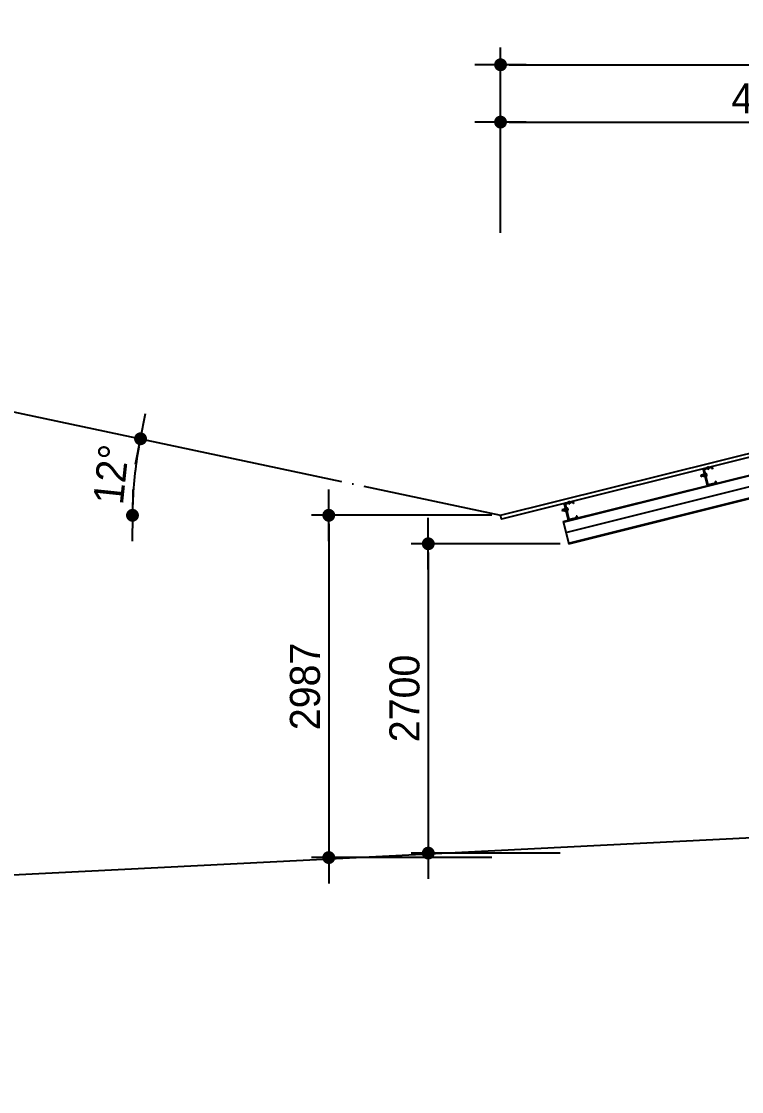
# Model space of a CAD drawing. Header units: millimetres. Extents: x 10297564 to 11610295, y -9287743 to -8409454.
# Drawn here: x 10873644 to 10879934, y -9254254 to -9244914 of the extents above; entities that cross this region are included whole.
import ezdxf

# ---------------------------------------------------------------- set-up
doc = ezdxf.new("R2010")
doc.units = ezdxf.units.MM
doc.header["$LTSCALE"] = 100
doc.linetypes.add('CEN', pattern=[62, 60, -1, 0, -1])
doc.linetypes.add('CEN1', pattern=[22, 15, -3, 1, -3])
for name, color, linetype in [('CEN', 1, 'CEN1'), ('dim', 7, 'Continuous'), ('H형강', 3, 'Continuous'), ('module', 5, 'Continuous'), ('태양광', 255, 'Continuous')]:
    doc.layers.add(name, color=color, linetype=linetype)
doc.styles.add('돋음', font='Dotum.ttf')
doc.dimstyles.new('NDIM-150', dxfattribs={"dimscale": 75, "dimtxt": 3.5, "dimasz": 1, "dimexe": 2, "dimexo": 1, "dimgap": 1, "dimtad": 1, "dimdec": 0, "dimzin": 0, "dimdsep": 46, "dimtxsty": '돋음', "dimblk": 'dotk', "dimcen": 2, "dimdle": 2, "dimclrd": 4, "dimclre": 4, "dimclrt": 7, "dimadec": 0, "dimazin": 0, "dimtfac": 1, "dimtdec": 0, "dimtix": 1, "dimtmove": 2, "dimatfit": 3, "dimldrblk": 'DIMDOT', "dimfxl": 1, "dimtolj": 1, "dimtzin": 0, "dimlwd": -1, "dimlwe": -1, "dimarcsym": 0})

# ---------------------------------------------------------------- blocks, each defined once
blk = doc.blocks.new('dotk')
blk.add_line((-3, 0), (3, 0))
at = {"const_width": 0.75}
blk.add_lwpolyline([(-0.375, 0, 1), (0.375, 0, 1)], format="xyb", close=True, dxfattribs=at)
blk = doc.blocks.new('*D535')
at = {"layer": 'defpoints', "color": 0, "linetype": 'ByBlock', "ltscale": 1.8, "transparency": 16777216}
for p in [(10870570.7, -9247682.8), (10874645.4, -9248777.4), (10874135.5, -9249224.5, -13.8), (10877828.3, -9249224.5), (10877828.3, -9249224.5)]:
    blk.add_point(p, dxfattribs=at)
at = {"layer": 'dim', "color": 4, "ltscale": 1.8, "transparency": 16777216}
blk.add_arc((10877828.3, -9249224.5), 3214.2, 169.34468, 178.66321, dxfattribs=at)
at = {"layer": 'dim', "color": 4, "linetype": 'ByBlock', "ltscale": 1.8, "transparency": 16777216, "xscale": 75, "yscale": 75, "zscale": 75}
for p, rotation in [((10874684.3, -9248556.6), 78.67620484871456), ((10874614.1, -9249224.5), 269.3316907309054)]:
    blk.add_blockref('dotk', p, dxfattribs=dict(at, rotation=rotation))
at = {"layer": 'dim', "color": 7, "linetype": 'ByBlock', "ltscale": 1.8, "transparency": 16777216, "insert": (10874426.6, -9248867.2), "char_height": 262.5, "attachment_point": 5, "rotation": 84.00395, "style": '돋음'}
blk.add_mtext('\\A1;12°', dxfattribs=at)
blk = doc.blocks.new('DIMDOT')
blk.add_line((-1.5, 0), (1.5, 0))
blk.add_circle((0, 0), 0.75)
blk = doc.blocks.new('M12-50L-1')
at = {"layer": 'CEN', "color": 1, "extrusion": (3.14065e-05, -8.8997e-05, 1)}
blk.add_line((10603646.8, -9122705.5, 0), (10603588.9, -9122726.6, 0), dxfattribs=at)
at = {"layer": '태양광', "extrusion": (3.14065e-05, -8.8997e-05, 1)}
for p, q in [((10603613.6, -9122712, 0), (10603593.2, -9122719.4, 0)), ((10603593.2, -9122719.4, 0), (10603593.6, -9122718.5, 0)), ((10603593.2, -9122719.4, 0), (10603596.8, -9122729.4, 0)), ((10603613.4, -9122711.3, 0), (10603593.6, -9122718.5, 0)), ((10603593.6, -9122718.5, 0), (10603597.7, -9122729.8, 0)), ((10603617.2, -9122721.9, 0), (10603596.8, -9122729.4, 0)), ((10603596.8, -9122729.4, 0), (10603597.7, -9122729.8, 0)), ((10603617.5, -9122722.6, 0), (10603597.7, -9122729.8, 0)), ((10603630.5, -9122705.1, 0), (10603621.8, -9122708.2, 0)), ((10603626.3, -9122707.4, 0), (10603622.1, -9122708.9, 0)), ((10603629.9, -9122717.3, 0), (10603625.7, -9122718.9, 0)), ((10603634.6, -9122716.4, 0), (10603625.9, -9122719.5, 0)), ((10603626.7, -9122706.5, 0), (10603626.3, -9122707.4, 0)), ((10603626.3, -9122707.4, 0), (10603629.9, -9122717.3, 0)), ((10603629.9, -9122717.3, 0), (10603630.8, -9122717.7, 0))]:
    blk.add_line(p, q, dxfattribs=at)
at = {"layer": '태양광', "extrusion": (3.14065e-05, -8.8997e-05, 1), "elevation": 1132.1}
for points in [[(10603627.4, -9122696.6), (10603637.7, -9122724.8), (10603638.6, -9122724.4), (10603628.3, -9122696.2)], [(10603618.8, -9122699.7), (10603629, -9122727.9), (10603628.1, -9122728.3), (10603617.8, -9122700.1)]]:
    blk.add_lwpolyline(points, close=True, dxfattribs=at)
for points in [[(10603637.7, -9122698.7, 0.414214), (10603637.1, -9122698.4), (10603630.5, -9122700.8, 0.414214), (10603630.2, -9122701.4)], [(10603636.7, -9122719.3, 0.414214), (10603637.4, -9122719.6), (10603643.9, -9122717.2, 0.414214), (10603644.2, -9122716.5), (10603637.7, -9122698.7)], [(10603612.2, -9122708, -0.414214), (10603612.5, -9122707.3), (10603619.1, -9122704.9, -0.414214), (10603619.7, -9122705.2)], [(10603626.2, -9122723.1, -0.414214), (10603625.9, -9122723.7), (10603619.3, -9122726.1, -0.414214), (10603618.7, -9122725.8), (10603612.2, -9122708)], [(10603621.1, -9122709, -0.414214), (10603620.8, -9122709.6), (10603614.2, -9122712, -0.414214), (10603613.5, -9122711.7)], [(10603613.9, -9122712.7, -0.414214), (10603614.2, -9122712)], [(10603624.5, -9122718.4, -0.414214), (10603624.2, -9122719), (10603617.6, -9122721.4, -0.414214), (10603617, -9122721.1)], [(10603617.3, -9122722.1, -0.414214), (10603617.6, -9122721.4)], [(10603620.8, -9122709.6, -0.414214), (10603621.4, -9122709.9)], [(10603624.2, -9122719, -0.414214), (10603624.8, -9122719.3)], [(10603631.6, -9122705.2, 0.414214), (10603632.2, -9122705.5), (10603638.8, -9122703.1, 0.414214), (10603639.1, -9122702.4)], [(10603632.2, -9122705.5, 0.414214), (10603631.9, -9122706.1)], [(10603635, -9122714.6, 0.414214), (10603635.6, -9122714.9), (10603642.2, -9122712.5, 0.414214), (10603642.5, -9122711.8)], [(10603635.6, -9122714.9, 0.414214), (10603635.3, -9122715.5)], [(10603639.4, -9122703.4, 0.414214), (10603638.8, -9122703.1)], [(10603642.9, -9122712.8, 0.414214), (10603642.2, -9122712.5)]]:
    blk.add_lwpolyline(points, format="xyb", dxfattribs=at)
blk = doc.blocks.new('C-150X50X20X3.2T')
at = {"layer": '태양광', "color": 6, "extrusion": (3.24347e-05, -8.86228e-05, 1)}
for p, q in [((11610742, -9049860.1, -12.4), (11610694.1, -9049728.6, 0)), ((11610697.1, -9049722.2, -12.4), (11610758.1, -9049700, 0)), ((11610745.8, -9049858.8, -12.4), (11610697.9, -9049727.2, 0)), ((11610698.5, -9049725.9, -12.4), (11610759.6, -9049703.7, -12.4)), ((11610760.8, -9049704.3, 0), (11610766, -9049718.4, 0)), ((11610764.6, -9049702.9, 0), (11610769.7, -9049717, 0)), ((11610769.7, -9049717, 0), (11610766, -9049718.4, 0)), ((11610808.1, -9049837.1, -24.9), (11610747, -9049859.4, -24.9)), ((11610809.5, -9049840.9, -24.9), (11610748.4, -9049863.1, -24.9))]:
    blk.add_line(p, q, dxfattribs=at)
at = {"layer": '태양광', "color": 6}
for p, q in [((11610803.6, -9049821.8, -12.4), (11610807.3, -9049820.4, -12.4)), ((11610803.6, -9049821.8, -12.4), (11610808.7, -9049835.9, -12.4)), ((11610807.3, -9049820.4, -12.4), (11610812.5, -9049834.5, -12.4))]:
    blk.add_line(p, q, dxfattribs=at)
at = {"layer": '태양광', "color": 6, "extrusion": (3.24347e-05, -8.86228e-05, 1)}
for centre, radius, start, end in [((11610698.8, -9049726.8, 1166.2), 5, 110, 200), ((11610698.8, -9049726.8, 1166.2), 1, 110, 200), ((11610759.9, -9049704.6, 1166.2), 5, 20, 110), ((11610759.9, -9049704.6, 1166.2), 1, 20, 110), ((11610807.8, -9049836.1, 1153.7), 1, 290, 20), ((11610807.8, -9049836.1, 1153.7), 5, 290, 20), ((11610746.7, -9049858.4, 1153.7), 5, 200, 290), ((11610746.7, -9049858.4, 1153.7), 1, 200, 290)]:
    blk.add_arc(centre, radius, start, end, dxfattribs=at)
blk = doc.blocks.new('*D1153')
at = {"layer": 'defpoints', "color": 0, "linetype": 'ByBlock', "ltscale": 1.8, "transparency": 16777216}
for p in [(10887420.7, -9245292.4), (10877828.3, -9246830.4, 11.1), (10887420.7, -9246832.8)]:
    blk.add_point(p, dxfattribs=at)
at = {"layer": 'dim', "color": 4, "ltscale": 1.8, "transparency": 16777216}
for p, q in [((10877828.3, -9246755.4), (10877828.3, -9245142.4)), ((10887420.7, -9246757.8), (10887420.7, -9245142.4)), ((10877903.3, -9245292.4), (10887345.7, -9245292.4))]:
    blk.add_line(p, q, dxfattribs=at)
at = {"layer": 'dim', "color": 4, "linetype": 'ByBlock', "ltscale": 1.8, "transparency": 16777216, "xscale": 75, "yscale": 75, "zscale": 75, "rotation": 180}
blk.add_blockref('dotk', (10877828.3, -9245292.4), dxfattribs=at)
at = {"layer": 'dim', "color": 4, "linetype": 'ByBlock', "ltscale": 1.8, "transparency": 16777216, "xscale": 75, "yscale": 75, "zscale": 75}
blk.add_blockref('dotk', (10887420.7, -9245292.4), dxfattribs=at)
at = {"layer": 'dim', "color": 7, "linetype": 'ByBlock', "ltscale": 1.8, "transparency": 16777216, "insert": (10882624.5, -9245086), "char_height": 262.5, "attachment_point": 5, "style": '돋음'}
blk.add_mtext('\\A1;9592', dxfattribs=at)
blk = doc.blocks.new('*D1154')
at = {"layer": 'defpoints', "color": 0, "linetype": 'ByBlock', "ltscale": 1.8, "transparency": 16777216}
for p in [(10882624.5, -9245792.4), (10882624.5, -9246292.4), (10877828.3, -9246832.8)]:
    blk.add_point(p, dxfattribs=at)
at = {"layer": 'dim', "color": 4, "ltscale": 1.8, "transparency": 16777216}
for p, q in [((10877828.3, -9246757.8), (10877828.3, -9245642.4)), ((10882624.5, -9246217.4), (10882624.5, -9245642.4)), ((10877903.3, -9245792.4), (10882549.5, -9245792.4))]:
    blk.add_line(p, q, dxfattribs=at)
at = {"layer": 'dim', "color": 4, "linetype": 'ByBlock', "ltscale": 1.8, "transparency": 16777216, "xscale": 75, "yscale": 75, "zscale": 75, "rotation": 180}
blk.add_blockref('dotk', (10877828.3, -9245792.4), dxfattribs=at)
at = {"layer": 'dim', "color": 4, "linetype": 'ByBlock', "ltscale": 1.8, "transparency": 16777216, "xscale": 75, "yscale": 75, "zscale": 75}
blk.add_blockref('dotk', (10882624.5, -9245792.4), dxfattribs=at)
at = {"layer": 'dim', "color": 7, "linetype": 'ByBlock', "ltscale": 1.8, "transparency": 16777216, "insert": (10880226.4, -9245586), "char_height": 262.5, "attachment_point": 5, "style": '돋음'}
blk.add_mtext('\\A1;4796', dxfattribs=at)
blk = doc.blocks.new('*D1156')
at = {"layer": 'defpoints', "color": 0, "linetype": 'ByBlock', "ltscale": 1.8, "transparency": 16777216}
for p in [(10877828.3, -9249224.5), (10876328.3, -9252211.8), (10877828, -9252211.8)]:
    blk.add_point(p, dxfattribs=at)
at = {"layer": 'dim', "color": 4, "ltscale": 1.8, "transparency": 16777216}
for p, q in [((10877753.3, -9249224.5), (10876178.3, -9249224.5)), ((10876328.3, -9249299.5), (10876328.3, -9252136.8)), ((10877753, -9252211.8), (10876178.3, -9252211.8))]:
    blk.add_line(p, q, dxfattribs=at)
at = {"layer": 'dim', "color": 4, "linetype": 'ByBlock', "ltscale": 1.8, "transparency": 16777216, "xscale": 75, "yscale": 75, "zscale": 75}
for p, rotation in [((10876328.3, -9249224.5), 90), ((10876328.3, -9252211.8), 270)]:
    blk.add_blockref('dotk', p, dxfattribs=dict(at, rotation=rotation))
at = {"layer": 'dim', "color": 7, "linetype": 'ByBlock', "ltscale": 1.8, "transparency": 16777216, "insert": (10876121.9, -9250718.1), "char_height": 262.5, "attachment_point": 5, "rotation": 90, "style": '돋음'}
blk.add_mtext('\\A1;2987', dxfattribs=at)
blk = doc.blocks.new('*D1158')
at = {"layer": 'defpoints', "color": 0, "linetype": 'ByBlock', "ltscale": 1.8, "transparency": 16777216}
for p in [(10887420.7, -9246832.8), (10885029.9, -9247428.9), (10889607.5, -9249851), (10877828.3, -9251585.5), (10887420.7, -9251585.5)]:
    blk.add_point(p, dxfattribs=at)
at = {"layer": 'dim', "color": 4, "ltscale": 1.8, "transparency": 16777216}
for p, q in [((10887493.5, -9246814.7), (10889190.4, -9246391.6)), ((10887495.7, -9251585.5), (10889828.2, -9251585.5))]:
    blk.add_line(p, q, dxfattribs=at)
blk.add_arc((10868358.6, -9251585.6), 21319.6, 0.2017, 13.79844, dxfattribs=at)
at = {"layer": 'dim', "color": 4, "linetype": 'ByBlock', "ltscale": 1.8, "transparency": 16777216, "xscale": 75, "yscale": 75, "zscale": 75}
for p, rotation in [((10889044.9, -9246427.9), 103.8992199289938), ((10889678.2, -9251585.5), 270.1009154271266)]:
    blk.add_blockref('dotk', p, dxfattribs=dict(at, rotation=rotation))
at = {"layer": 'dim', "color": 7, "linetype": 'ByBlock', "ltscale": 1.8, "transparency": 16777216, "insert": (10889724, -9248962.2), "char_height": 262.5, "attachment_point": 5, "rotation": 277.00007, "style": '돋음'}
blk.add_mtext('\\A1;14°', dxfattribs=at)
blk = doc.blocks.new('*D1159')
at = {"layer": 'defpoints', "color": 0, "linetype": 'ByBlock', "ltscale": 1.8, "transparency": 16777216}
for p in [(10878423.5, -9249472.9, 19.5), (10877197.3, -9252172.9), (10878422.9, -9252172.9, -13.8)]:
    blk.add_point(p, dxfattribs=at)
at = {"layer": 'dim', "color": 4, "ltscale": 1.8, "transparency": 16777216}
for p, q in [((10878348.5, -9249472.9), (10877047.3, -9249472.9)), ((10877197.3, -9249547.9), (10877197.3, -9252097.9)), ((10878347.9, -9252172.9), (10877047.3, -9252172.9))]:
    blk.add_line(p, q, dxfattribs=at)
at = {"layer": 'dim', "color": 4, "linetype": 'ByBlock', "ltscale": 1.8, "transparency": 16777216, "xscale": 75, "yscale": 75, "zscale": 75}
for p, rotation in [((10877197.3, -9249472.9), 90), ((10877197.3, -9252172.9), 270)]:
    blk.add_blockref('dotk', p, dxfattribs=dict(at, rotation=rotation))
at = {"layer": 'dim', "color": 7, "linetype": 'ByBlock', "ltscale": 1.8, "transparency": 16777216, "insert": (10876990.8, -9250822.9), "char_height": 262.5, "attachment_point": 5, "rotation": 90, "style": '돋음'}
blk.add_mtext('\\A1;2700', dxfattribs=at)

msp = doc.modelspace()

# ---------------------------------------------------------------- linework, layer by layer
at = {"color": 8}
msp.add_lwpolyline([(10835388.9, -9254254.4), (10849124.5, -9253604.4), (10865774.5, -9252754.4), (10882624.5, -9251904.4), (10894781.5, -9251554.4)], dxfattribs=at)
at = {"layer": 'CEN', "linetype": 'CEN'}
for p, q in [((10878398.7, -9249373.4, 5.8), (10886997.1, -9247229.6, 5.8)), ((10870570.7, -9247682.8, -13.8), (10877828.3, -9249224.5, -13.8))]:
    msp.add_line(p, q, dxfattribs=at)
at = {"layer": 'CEN', "color": 1}
for p, q in [((10879635, -9248794.7, -13.8), (10879642.8, -9248826, -13.8)), ((10879635, -9248794.7, -13.8), (10879642.8, -9248826, -13.8)), ((10878422.2, -9249097.1, -13.8), (10878430, -9249128.4, -13.8))]:
    msp.add_line(p, q, dxfattribs=at)
at = {"layer": 'H형강'}
for p, q in [((10878375.1, -9249278.8, 5.8), (10886973.5, -9247135, 5.8)), ((10878376.5, -9249284.2, 5.8), (10886974.8, -9247140.3, 5.8)), ((10878422.2, -9249467.5, 5.8), (10887020.6, -9247323.7, 5.8)), ((10878423.5, -9249472.9, 5.8), (10887021.9, -9247329.1, 5.8)), ((10878375.1, -9249278.8, 5.8), (10878423.5, -9249472.9, 5.8))]:
    msp.add_line(p, q, dxfattribs=at)
at = {"layer": 'module', "color": 170, "elevation": -13.8}
msp.add_lwpolyline([(10880227.6, -9248662.4), (10877836.8, -9249258.4), (10877828.3, -9249224.5), (10880219.2, -9248628.4)], close=True, dxfattribs=at)
at = {"layer": '태양광'}
for p, q in [((10879635.7, -9248809.9, -13.8), (10879636.5, -9248813, -13.8)), ((10879636.2, -9248811.9, -13.8), (10879636.6, -9248812.1, -13.8)), ((10879636.6, -9248812.1, -13.8), (10879641.8, -9248810.8, -13.8)), ((10879636.6, -9248812.1, -13.8), (10879636.9, -9248812.9, -13.8)), ((10879637.6, -9248817.4, -13.8), (10879638.3, -9248820.4, -13.8)), ((10879637.9, -9248817.3, -13.8), (10879638.8, -9248820.6, -13.8)), ((10879638.3, -9248820.4, -13.8), (10879644.2, -9248818.9, -13.8)), ((10879638.8, -9248820.6, -13.8), (10879638.3, -9248820.4, -13.8)), ((10879638.8, -9248820.6, -13.8), (10879643.9, -9248819.3, -13.8)), ((10879641.6, -9248808.5, -13.8), (10879642.3, -9248811.6, -13.8)), ((10879641.8, -9248810.8, -13.8), (10879642, -9248810.4, -13.8)), ((10879641.8, -9248810.8, -13.8), (10879642, -9248811.7, -13.8)), ((10879643.1, -9248816, -13.8), (10879643.9, -9248819.3, -13.8)), ((10879643.4, -9248815.9, -13.8), (10879644.2, -9248818.9, -13.8)), ((10879643.9, -9248819.3, -13.8), (10879644.2, -9248818.9, -13.8)), ((10878422.9, -9249112.3, -13.8), (10878423.6, -9249115.4, -13.8)), ((10878423.4, -9249114.3, -13.8), (10878423.8, -9249114.5, -13.8)), ((10878423.8, -9249114.5, -13.8), (10878428.9, -9249113.2, -13.8)), ((10878423.8, -9249114.5, -13.8), (10878424, -9249115.3, -13.8)), ((10878424.7, -9249119.8, -13.8), (10878425.5, -9249122.8, -13.8)), ((10878425.1, -9249119.7, -13.8), (10878425.9, -9249123, -13.8)), ((10878425.5, -9249122.8, -13.8), (10878431.3, -9249121.3, -13.8)), ((10878425.9, -9249123, -13.8), (10878425.5, -9249122.8, -13.8)), ((10878425.9, -9249123, -13.8), (10878431, -9249121.7, -13.8)), ((10878428.7, -9249110.9, -13.8), (10878429.5, -9249114, -13.8)), ((10878428.9, -9249113.2, -13.8), (10878429.2, -9249112.8, -13.8)), ((10878428.9, -9249113.2, -13.8), (10878429.1, -9249114.1, -13.8)), ((10878430.2, -9249118.4, -13.8), (10878431, -9249121.7, -13.8)), ((10878430.6, -9249118.3, -13.8), (10878431.3, -9249121.3, -13.8)), ((10878431, -9249121.7, -13.8), (10878431.3, -9249121.3, -13.8))]:
    msp.add_line(p, q, dxfattribs=at)
at = {"layer": '태양광', "color": 3, "elevation": -18.6}
for points in [[(10879597.8, -9248825), (10879632.7, -9248965.3), (10879638.6, -9248963.8), (10879603.6, -9248823.6), (10879597.8, -9248825)], [(10878384.9, -9249127.4), (10878419.9, -9249267.7), (10878425.7, -9249266.2), (10878390.7, -9249126), (10878384.9, -9249127.4)]]:
    msp.add_lwpolyline(points, dxfattribs=at)
at = {"layer": '태양광', "elevation": -13.8}
for points in [[(10879631.4, -9248811), (10879645.9, -9248807.4), (10879645.8, -9248806.9), (10879631.3, -9248810.5), (10879631.4, -9248811)], [(10879632.2, -9248814.1), (10879646.7, -9248810.5), (10879646.8, -9248811), (10879632.3, -9248814.6), (10879632.2, -9248814.1)], [(10879642.2, -9248803.7), (10879633, -9248806), (10879632.9, -9248806), (10879632.9, -9248806), (10879632.9, -9248806), (10879632.8, -9248806), (10879632.8, -9248806.1), (10879632.8, -9248806.1), (10879632.8, -9248806.1), (10879632.8, -9248806.1), (10879632.8, -9248806.2), (10879632.8, -9248806.2), (10879632.8, -9248806.2), (10879632.8, -9248806.3), (10879632.8, -9248806.3), (10879633.6, -9248809.7), (10879633.6, -9248809.7), (10879633.6, -9248809.7), (10879633.7, -9248809.8), (10879633.7, -9248809.8), (10879633.7, -9248809.8), (10879633.7, -9248809.8), (10879633.8, -9248809.8), (10879633.8, -9248809.9), (10879633.8, -9248809.9), (10879633.9, -9248809.9), (10879633.9, -9248809.9), (10879633.9, -9248809.9)], [(10879645.1, -9248815.5), (10879635.9, -9248817.8), (10879635.9, -9248817.8), (10879635.8, -9248817.8), (10879635.8, -9248817.8), (10879635.8, -9248817.8), (10879635.8, -9248817.8), (10879635.7, -9248817.8), (10879635.7, -9248817.8), (10879635.7, -9248817.8), (10879635.7, -9248817.7), (10879635.6, -9248817.7), (10879635.6, -9248817.7), (10879635.6, -9248817.7), (10879635.6, -9248817.6), (10879634.8, -9248814.2), (10879634.8, -9248814.2), (10879634.7, -9248814.2), (10879634.8, -9248814.1), (10879634.8, -9248814.1), (10879634.8, -9248814.1), (10879634.8, -9248814.1), (10879634.8, -9248814), (10879634.8, -9248814), (10879634.9, -9248814), (10879634.9, -9248814), (10879634.9, -9248813.9), (10879634.9, -9248813.9)], [(10879635.9, -9248809.4), (10879635.9, -9248809.4), (10879635.9, -9248809.4), (10879635.9, -9248809.3), (10879636, -9248809.3), (10879636, -9248809.3), (10879636, -9248809.3), (10879636, -9248809.3), (10879636, -9248809.2), (10879636, -9248809.2), (10879636.1, -9248809.2), (10879636.1, -9248809.1), (10879636.1, -9248809.1), (10879636, -9248809.1), (10879635.2, -9248805.7), (10879635.2, -9248805.7), (10879635.2, -9248805.6), (10879635.2, -9248805.6), (10879635.1, -9248805.6), (10879635.1, -9248805.6), (10879635.1, -9248805.5), (10879635.1, -9248805.5), (10879635, -9248805.5), (10879635, -9248805.5), (10879635, -9248805.5), (10879635, -9248805.5), (10879634.9, -9248805.5), (10879634.9, -9248805.5)], [(10879635.4, -9248805.4), (10879635.4, -9248805.4), (10879635.3, -9248805.4), (10879635.3, -9248805.4), (10879635.3, -9248805.4), (10879635.3, -9248805.5), (10879635.2, -9248805.5), (10879635.2, -9248805.5), (10879635.2, -9248805.5), (10879635.2, -9248805.6), (10879635.2, -9248805.6), (10879635.2, -9248805.6), (10879635.2, -9248805.7), (10879635.2, -9248805.7)], [(10879636, -9248809.1), (10879636.1, -9248809.1), (10879636.1, -9248809.1), (10879636.1, -9248809.2), (10879636.1, -9248809.2), (10879636.1, -9248809.2), (10879636.1, -9248809.2), (10879636.2, -9248809.2), (10879636.2, -9248809.2), (10879636.2, -9248809.3), (10879636.3, -9248809.3), (10879636.3, -9248809.3), (10879636.3, -9248809.3), (10879636.3, -9248809.3)], [(10879636.9, -9248813.5), (10879636.9, -9248813.4), (10879636.9, -9248813.4), (10879637, -9248813.4), (10879637, -9248813.5), (10879637, -9248813.5), (10879637.1, -9248813.5), (10879637.1, -9248813.5), (10879637.1, -9248813.5), (10879637.1, -9248813.5), (10879637.1, -9248813.6), (10879637.2, -9248813.6), (10879637.2, -9248813.6), (10879637.2, -9248813.6), (10879638, -9248817), (10879638, -9248817.1), (10879638, -9248817.1), (10879638, -9248817.1), (10879638, -9248817.2), (10879638, -9248817.2), (10879638, -9248817.2), (10879638, -9248817.2), (10879638, -9248817.3), (10879638, -9248817.3), (10879637.9, -9248817.3), (10879637.9, -9248817.3), (10879637.9, -9248817.3), (10879637.8, -9248817.3)], [(10879637.2, -9248813.6), (10879637.2, -9248813.6), (10879637.2, -9248813.6), (10879637.2, -9248813.5), (10879637.2, -9248813.5), (10879637.2, -9248813.5), (10879637.2, -9248813.5), (10879637.2, -9248813.4), (10879637.2, -9248813.4), (10879637.3, -9248813.4), (10879637.3, -9248813.4), (10879637.3, -9248813.4), (10879637.3, -9248813.3), (10879637.4, -9248813.3)], [(10879638.3, -9248817.2), (10879638.3, -9248817.2), (10879638.3, -9248817.2), (10879638.2, -9248817.2), (10879638.2, -9248817.2), (10879638.2, -9248817.2), (10879638.2, -9248817.2), (10879638.1, -9248817.2), (10879638.1, -9248817.2), (10879638.1, -9248817.1), (10879638.1, -9248817.1), (10879638.1, -9248817.1), (10879638, -9248817.1), (10879638, -9248817)], [(10879640.7, -9248808.2), (10879640.7, -9248808.2), (10879640.8, -9248808.1), (10879640.8, -9248808.1), (10879640.8, -9248808.1), (10879640.8, -9248808.1), (10879640.9, -9248808.1), (10879640.9, -9248808), (10879640.9, -9248808), (10879640.9, -9248808), (10879640.9, -9248808), (10879640.9, -9248807.9), (10879640.9, -9248807.9), (10879640.9, -9248807.9), (10879640.1, -9248804.5), (10879640, -9248804.4), (10879640, -9248804.4), (10879640, -9248804.4), (10879640, -9248804.4), (10879640, -9248804.3), (10879639.9, -9248804.3), (10879639.9, -9248804.3), (10879639.9, -9248804.3), (10879639.9, -9248804.3), (10879639.8, -9248804.3), (10879639.8, -9248804.3), (10879639.8, -9248804.3), (10879639.7, -9248804.3)], [(10879640.2, -9248804.2), (10879640.2, -9248804.2), (10879640.2, -9248804.2), (10879640.2, -9248804.2), (10879640.1, -9248804.2), (10879640.1, -9248804.2), (10879640.1, -9248804.3), (10879640.1, -9248804.3), (10879640.1, -9248804.3), (10879640.1, -9248804.3), (10879640, -9248804.4), (10879640, -9248804.4), (10879640, -9248804.4), (10879640.1, -9248804.5)], [(10879640.9, -9248807.9), (10879640.9, -9248807.9), (10879640.9, -9248807.9), (10879640.9, -9248807.9), (10879641, -9248808), (10879641, -9248808), (10879641, -9248808), (10879641, -9248808), (10879641.1, -9248808), (10879641.1, -9248808), (10879641.1, -9248808.1), (10879641.1, -9248808.1), (10879641.2, -9248808.1), (10879641.2, -9248808)], [(10879641.7, -9248812.2), (10879641.8, -9248812.2), (10879641.8, -9248812.2), (10879641.8, -9248812.2), (10879641.9, -9248812.2), (10879641.9, -9248812.3), (10879641.9, -9248812.3), (10879641.9, -9248812.3), (10879642, -9248812.3), (10879642, -9248812.3), (10879642, -9248812.3), (10879642, -9248812.4), (10879642, -9248812.4), (10879642, -9248812.4), (10879642.9, -9248815.8), (10879642.9, -9248815.9), (10879642.9, -9248815.9), (10879642.9, -9248815.9), (10879642.9, -9248815.9), (10879642.9, -9248816), (10879642.9, -9248816), (10879642.8, -9248816), (10879642.8, -9248816), (10879642.8, -9248816.1), (10879642.8, -9248816.1), (10879642.8, -9248816.1), (10879642.7, -9248816.1), (10879642.7, -9248816.1)], [(10879642, -9248812.4), (10879642, -9248812.4), (10879642, -9248812.4), (10879642, -9248812.3), (10879642, -9248812.3), (10879642, -9248812.3), (10879642.1, -9248812.2), (10879642.1, -9248812.2), (10879642.1, -9248812.2), (10879642.1, -9248812.2), (10879642.1, -9248812.2), (10879642.2, -9248812.1), (10879642.2, -9248812.1), (10879642.2, -9248812.1)], [(10879643.1, -9248807.6), (10879643.2, -9248807.6), (10879643.2, -9248807.5), (10879643.2, -9248807.5), (10879643.2, -9248807.5), (10879643.3, -9248807.5), (10879643.3, -9248807.5), (10879643.3, -9248807.4), (10879643.3, -9248807.4), (10879643.3, -9248807.4), (10879643.3, -9248807.4), (10879643.3, -9248807.3), (10879643.3, -9248807.3), (10879643.3, -9248807.3), (10879642.5, -9248803.9), (10879642.5, -9248803.8), (10879642.5, -9248803.8), (10879642.4, -9248803.8), (10879642.4, -9248803.8), (10879642.4, -9248803.7), (10879642.4, -9248803.7), (10879642.3, -9248803.7), (10879642.3, -9248803.7), (10879642.3, -9248803.7), (10879642.3, -9248803.7), (10879642.2, -9248803.7), (10879642.2, -9248803.7), (10879642.2, -9248803.7)], [(10879643.2, -9248816), (10879643.2, -9248816), (10879643.1, -9248816), (10879643.1, -9248816), (10879643.1, -9248816), (10879643, -9248816), (10879643, -9248816), (10879643, -9248816), (10879643, -9248815.9), (10879642.9, -9248815.9), (10879642.9, -9248815.9), (10879642.9, -9248815.9), (10879642.9, -9248815.9), (10879642.9, -9248815.8)], [(10879644.2, -9248811.6), (10879644.2, -9248811.6), (10879644.2, -9248811.6), (10879644.2, -9248811.6), (10879644.3, -9248811.6), (10879644.3, -9248811.6), (10879644.3, -9248811.7), (10879644.4, -9248811.7), (10879644.4, -9248811.7), (10879644.4, -9248811.7), (10879644.4, -9248811.7), (10879644.4, -9248811.8), (10879644.5, -9248811.8), (10879644.5, -9248811.8), (10879645.3, -9248815.2), (10879645.3, -9248815.2), (10879645.3, -9248815.3), (10879645.3, -9248815.3), (10879645.3, -9248815.3), (10879645.3, -9248815.4), (10879645.3, -9248815.4), (10879645.3, -9248815.4), (10879645.3, -9248815.4), (10879645.2, -9248815.5), (10879645.2, -9248815.5), (10879645.2, -9248815.5), (10879645.2, -9248815.5), (10879645.1, -9248815.5)], [(10878418.5, -9249113.4), (10878433.1, -9249109.8), (10878432.9, -9249109.3), (10878418.4, -9249112.9), (10878418.5, -9249113.4)], [(10878419.3, -9249116.5), (10878433.8, -9249112.9), (10878434, -9249113.4), (10878419.4, -9249117), (10878419.3, -9249116.5)], [(10878429.3, -9249106.1), (10878420.1, -9249108.4), (10878420.1, -9249108.4), (10878420, -9249108.4), (10878420, -9249108.4), (10878420, -9249108.4), (10878420, -9249108.5), (10878419.9, -9249108.5), (10878419.9, -9249108.5), (10878419.9, -9249108.5), (10878419.9, -9249108.6), (10878419.9, -9249108.6), (10878419.9, -9249108.6), (10878419.9, -9249108.7), (10878419.9, -9249108.7), (10878420.8, -9249112.1), (10878420.8, -9249112.1), (10878420.8, -9249112.1), (10878420.8, -9249112.2), (10878420.8, -9249112.2), (10878420.8, -9249112.2), (10878420.9, -9249112.2), (10878420.9, -9249112.3), (10878420.9, -9249112.3), (10878421, -9249112.3), (10878421, -9249112.3), (10878421, -9249112.3), (10878421.1, -9249112.3)], [(10878432.3, -9249117.9), (10878423, -9249120.2), (10878423, -9249120.2), (10878423, -9249120.2), (10878422.9, -9249120.2), (10878422.9, -9249120.2), (10878422.9, -9249120.2), (10878422.9, -9249120.2), (10878422.8, -9249120.2), (10878422.8, -9249120.2), (10878422.8, -9249120.1), (10878422.8, -9249120.1), (10878422.8, -9249120.1), (10878422.7, -9249120.1), (10878422.7, -9249120), (10878421.9, -9249116.6), (10878421.9, -9249116.6), (10878421.9, -9249116.6), (10878421.9, -9249116.5), (10878421.9, -9249116.5), (10878421.9, -9249116.5), (10878421.9, -9249116.5), (10878421.9, -9249116.4), (10878422, -9249116.4), (10878422, -9249116.4), (10878422, -9249116.4), (10878422, -9249116.3), (10878422.1, -9249116.3)], [(10878423, -9249111.8), (10878423, -9249111.8), (10878423.1, -9249111.8), (10878423.1, -9249111.7), (10878423.1, -9249111.7), (10878423.1, -9249111.7), (10878423.1, -9249111.7), (10878423.2, -9249111.7), (10878423.2, -9249111.6), (10878423.2, -9249111.6), (10878423.2, -9249111.6), (10878423.2, -9249111.5), (10878423.2, -9249111.5), (10878423.2, -9249111.5), (10878422.3, -9249108.1), (10878422.3, -9249108.1), (10878422.3, -9249108), (10878422.3, -9249108), (10878422.3, -9249108), (10878422.3, -9249108), (10878422.2, -9249107.9), (10878422.2, -9249107.9), (10878422.2, -9249107.9), (10878422.1, -9249107.9), (10878422.1, -9249107.9), (10878422.1, -9249107.9), (10878422.1, -9249107.9), (10878422, -9249107.9)], [(10878422.5, -9249107.8), (10878422.5, -9249107.8), (10878422.5, -9249107.8), (10878422.4, -9249107.8), (10878422.4, -9249107.8), (10878422.4, -9249107.9), (10878422.4, -9249107.9), (10878422.4, -9249107.9), (10878422.3, -9249107.9), (10878422.3, -9249108), (10878422.3, -9249108), (10878422.3, -9249108), (10878422.3, -9249108.1), (10878422.3, -9249108.1)], [(10878423.2, -9249111.5), (10878423.2, -9249111.5), (10878423.2, -9249111.5), (10878423.2, -9249111.6), (10878423.2, -9249111.6), (10878423.3, -9249111.6), (10878423.3, -9249111.6), (10878423.3, -9249111.6), (10878423.3, -9249111.7), (10878423.4, -9249111.7), (10878423.4, -9249111.7), (10878423.4, -9249111.7), (10878423.4, -9249111.7), (10878423.5, -9249111.7)], [(10878424, -9249115.9), (10878424, -9249115.9), (10878424.1, -9249115.8), (10878424.1, -9249115.9), (10878424.1, -9249115.9), (10878424.2, -9249115.9), (10878424.2, -9249115.9), (10878424.2, -9249115.9), (10878424.2, -9249115.9), (10878424.3, -9249115.9), (10878424.3, -9249116), (10878424.3, -9249116), (10878424.3, -9249116), (10878424.3, -9249116), (10878425.2, -9249119.4), (10878425.2, -9249119.5), (10878425.2, -9249119.5), (10878425.2, -9249119.5), (10878425.2, -9249119.6), (10878425.2, -9249119.6), (10878425.1, -9249119.6), (10878425.1, -9249119.6), (10878425.1, -9249119.7), (10878425.1, -9249119.7), (10878425.1, -9249119.7), (10878425, -9249119.7), (10878425, -9249119.7), (10878425, -9249119.7)], [(10878424.3, -9249116), (10878424.3, -9249116), (10878424.3, -9249116), (10878424.3, -9249115.9), (10878424.3, -9249115.9), (10878424.3, -9249115.9), (10878424.3, -9249115.9), (10878424.3, -9249115.8), (10878424.4, -9249115.8), (10878424.4, -9249115.8), (10878424.4, -9249115.8), (10878424.4, -9249115.8), (10878424.5, -9249115.7), (10878424.5, -9249115.7)], [(10878425.5, -9249119.6), (10878425.4, -9249119.6), (10878425.4, -9249119.6), (10878425.4, -9249119.6), (10878425.3, -9249119.6), (10878425.3, -9249119.6), (10878425.3, -9249119.6), (10878425.3, -9249119.6), (10878425.2, -9249119.6), (10878425.2, -9249119.5), (10878425.2, -9249119.5), (10878425.2, -9249119.5), (10878425.2, -9249119.5), (10878425.2, -9249119.4)], [(10878427.8, -9249110.6), (10878427.9, -9249110.6), (10878427.9, -9249110.5), (10878427.9, -9249110.5), (10878428, -9249110.5), (10878428, -9249110.5), (10878428, -9249110.5), (10878428, -9249110.4), (10878428, -9249110.4), (10878428, -9249110.4), (10878428, -9249110.4), (10878428, -9249110.3), (10878428, -9249110.3), (10878428, -9249110.3), (10878427.2, -9249106.9), (10878427.2, -9249106.8), (10878427.2, -9249106.8), (10878427.1, -9249106.8), (10878427.1, -9249106.8), (10878427.1, -9249106.7), (10878427.1, -9249106.7), (10878427.1, -9249106.7), (10878427, -9249106.7), (10878427, -9249106.7), (10878427, -9249106.7), (10878426.9, -9249106.7), (10878426.9, -9249106.7), (10878426.9, -9249106.7)], [(10878427.4, -9249106.6), (10878427.3, -9249106.6), (10878427.3, -9249106.6), (10878427.3, -9249106.6), (10878427.3, -9249106.6), (10878427.2, -9249106.6), (10878427.2, -9249106.7), (10878427.2, -9249106.7), (10878427.2, -9249106.7), (10878427.2, -9249106.8), (10878427.2, -9249106.8), (10878427.2, -9249106.8), (10878427.2, -9249106.8), (10878427.2, -9249106.9)], [(10878428, -9249110.3), (10878428, -9249110.3), (10878428, -9249110.3), (10878428.1, -9249110.3), (10878428.1, -9249110.4), (10878428.1, -9249110.4), (10878428.1, -9249110.4), (10878428.2, -9249110.4), (10878428.2, -9249110.4), (10878428.2, -9249110.5), (10878428.2, -9249110.5), (10878428.3, -9249110.5), (10878428.3, -9249110.5), (10878428.3, -9249110.5)], [(10878428.9, -9249114.6), (10878428.9, -9249114.6), (10878428.9, -9249114.6), (10878429, -9249114.6), (10878429, -9249114.6), (10878429, -9249114.7), (10878429, -9249114.7), (10878429.1, -9249114.7), (10878429.1, -9249114.7), (10878429.1, -9249114.7), (10878429.1, -9249114.7), (10878429.1, -9249114.8), (10878429.2, -9249114.8), (10878429.2, -9249114.8), (10878430, -9249118.2), (10878430, -9249118.3), (10878430, -9249118.3), (10878430, -9249118.3), (10878430, -9249118.3), (10878430, -9249118.4), (10878430, -9249118.4), (10878430, -9249118.4), (10878430, -9249118.5), (10878429.9, -9249118.5), (10878429.9, -9249118.5), (10878429.9, -9249118.5), (10878429.9, -9249118.5), (10878429.8, -9249118.5)], [(10878429.2, -9249114.8), (10878429.2, -9249114.8), (10878429.2, -9249114.8), (10878429.2, -9249114.7), (10878429.2, -9249114.7), (10878429.2, -9249114.7), (10878429.2, -9249114.7), (10878429.2, -9249114.6), (10878429.2, -9249114.6), (10878429.2, -9249114.6), (10878429.3, -9249114.6), (10878429.3, -9249114.5), (10878429.3, -9249114.5), (10878429.3, -9249114.5)], [(10878430.3, -9249110), (10878430.3, -9249110), (10878430.3, -9249109.9), (10878430.4, -9249109.9), (10878430.4, -9249109.9), (10878430.4, -9249109.9), (10878430.4, -9249109.9), (10878430.4, -9249109.8), (10878430.4, -9249109.8), (10878430.5, -9249109.8), (10878430.5, -9249109.8), (10878430.5, -9249109.7), (10878430.5, -9249109.7), (10878430.5, -9249109.7), (10878429.6, -9249106.3), (10878429.6, -9249106.2), (10878429.6, -9249106.2), (10878429.6, -9249106.2), (10878429.6, -9249106.2), (10878429.5, -9249106.1), (10878429.5, -9249106.1), (10878429.5, -9249106.1), (10878429.5, -9249106.1), (10878429.4, -9249106.1), (10878429.4, -9249106.1), (10878429.4, -9249106.1), (10878429.3, -9249106.1), (10878429.3, -9249106.1)], [(10878430.3, -9249118.4), (10878430.3, -9249118.4), (10878430.3, -9249118.4), (10878430.2, -9249118.4), (10878430.2, -9249118.4), (10878430.2, -9249118.4), (10878430.1, -9249118.4), (10878430.1, -9249118.4), (10878430.1, -9249118.4), (10878430.1, -9249118.3), (10878430, -9249118.3), (10878430, -9249118.3), (10878430, -9249118.3), (10878430, -9249118.2)], [(10878431.3, -9249114), (10878431.3, -9249114), (10878431.3, -9249114), (10878431.4, -9249114), (10878431.4, -9249114), (10878431.4, -9249114), (10878431.5, -9249114.1), (10878431.5, -9249114.1), (10878431.5, -9249114.1), (10878431.5, -9249114.1), (10878431.6, -9249114.1), (10878431.6, -9249114.2), (10878431.6, -9249114.2), (10878431.6, -9249114.2), (10878432.4, -9249117.6), (10878432.4, -9249117.6), (10878432.4, -9249117.7), (10878432.4, -9249117.7), (10878432.4, -9249117.7), (10878432.4, -9249117.8), (10878432.4, -9249117.8), (10878432.4, -9249117.8), (10878432.4, -9249117.8), (10878432.4, -9249117.9), (10878432.3, -9249117.9), (10878432.3, -9249117.9), (10878432.3, -9249117.9), (10878432.3, -9249117.9)]]:
    msp.add_lwpolyline(points, dxfattribs=at)

# ---------------------------------------------------------------- block references
at = {"layer": 'CEN', "linetype": 'CEN', "rotation": 353.9999999847292}
for p in [(278468.2, 964978.1, -13.8), (277255.3, 964675.7, -13.8)]:
    msp.add_blockref('C-150X50X20X3.2T', p, dxfattribs=at)
at = {"layer": 'module', "linetype": 'CEN', "rotation": 353.9999999847292}
for p in [(1287657, 932245.7, -18.6), (1286444.1, 931943.3, -18.6)]:
    msp.add_blockref('M12-50L-1', p, dxfattribs=at)

# ---------------------------------------------------------------- dimensions: what is measured, and where the dimension line sits
at = {"layer": 'dim', "linetype": 'ByBlock', "ltscale": 1.8}
for base, p1, p2, picture, middle in [((10887420.7, -9245292.4, -13.8), (10877828.3, -9246830.4, -2.7), (10887420.7, -9246832.8, -13.8), '*D1153', (10882624.5, -9245086, -13.8)), ((10882624.5, -9245792.4, -13.8), (10877828.3, -9246832.8, -13.8), (10882624.5, -9246292.4, -13.8), '*D1154', (10880226.4, -9245586, -13.8))]:
    dim = msp.add_linear_dim(base=base, p1=p1, p2=p2, dimstyle='NDIM-150', dxfattribs=at)
    dim.commit()
    dim.dimension.update_dxf_attribs({"geometry": picture, "text_midpoint": middle})
for base, line1, line2, picture, middle in [((10889607.5, -9249851), ((10887420.7, -9251585.5, -13.8), (10877828.3, -9251585.5, -13.8)), ((10885029.9, -9247428.9, -13.8), (10887420.7, -9246832.8, -13.8)), '*D1158', (10889724, -9248962.2, -13.8)), ((10874645.4, -9248777.4), ((10877828.3, -9249224.5, -13.8), (10874135.5, -9249224.5, -27.5)), ((10870570.7, -9247682.8, -13.8), (10877828.3, -9249224.5, -13.8)), '*D535', (10874426.6, -9248867.2, -13.8))]:
    dim = msp.add_angular_dim_2l(base=base, line1=line1, line2=line2, dimstyle='NDIM-150', dxfattribs=at)
    dim.commit()
    dim.dimension.update_dxf_attribs({"geometry": picture, "text_midpoint": middle})
for base, p1, p2, picture, middle in [((10876328.3, -9252211.8, -13.8), (10877828.3, -9249224.5, -13.8), (10877828, -9252211.8, -13.8), '*D1156', (10876121.9, -9250718.1, -13.8)), ((10877197.3, -9252172.9, -13.8), (10878423.5, -9249472.9, 5.8), (10878422.9, -9252172.9, -27.5), '*D1159', (10876990.8, -9250822.9, -13.8))]:
    dim = msp.add_linear_dim(base=base, p1=p1, p2=p2, angle=90, dimstyle='NDIM-150', dxfattribs=at)
    dim.commit()
    dim.dimension.update_dxf_attribs({"geometry": picture, "text_midpoint": middle})

doc.saveas('drawing.dxf')
